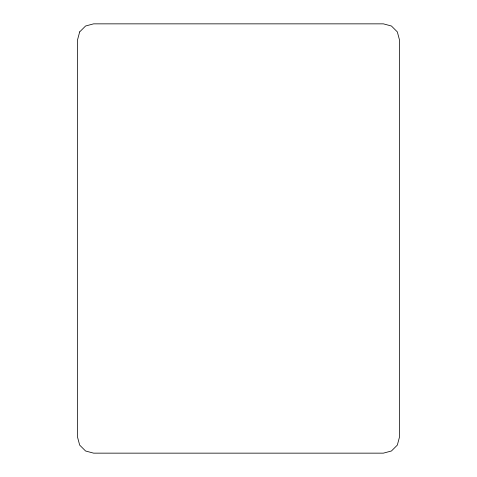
<?xml version="1.0" encoding="UTF-8"?>
<svg xmlns="http://www.w3.org/2000/svg" width="477" height="477" viewBox="0 0 477 477"><rect width="100%" height="100%" fill="white"/><g stroke="black" fill="none" stroke-linecap="round" stroke-linejoin="round"><path stroke-width="0.72" d="M79.671 31.899L77.512 39.949L77.512 437.051L79.671 445.101L85.562 450.992L93.611 453.15L383.389 453.15L391.438 450.992L397.329 445.101L399.487 437.051L399.487 39.949L397.329 31.899L391.438 26.008L383.389 23.85L93.611 23.85L85.562 26.008L79.671 31.899"/></g></svg>
